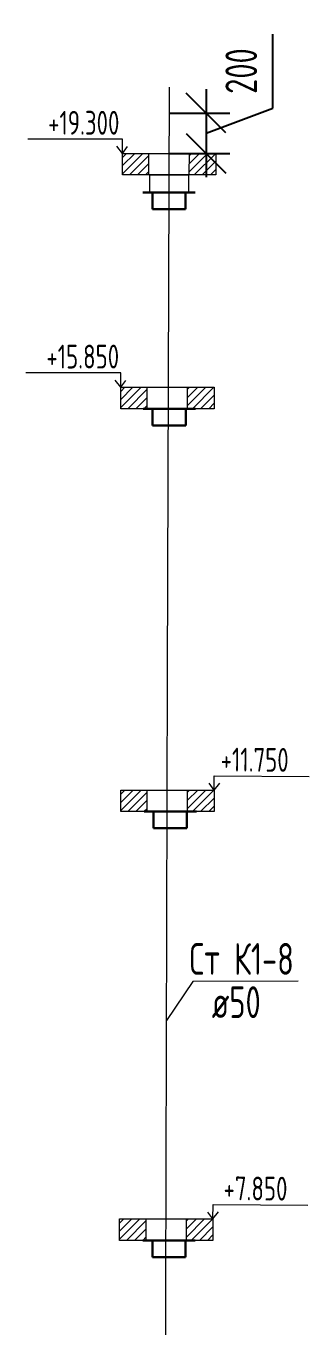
# Model space of a CAD drawing. Header units: millimetres. Extents: x -8689834 to 9419935, y -370377 to 166066.
# Drawn here: x -41243 to -39454, y -302384 to -294189 of the extents above; entities that cross this region are included whole.
import ezdxf

# ---------------------------------------------------------------- set-up
doc = ezdxf.new("R2010")
doc.units = ezdxf.units.MM
doc.header["$MEASUREMENT"] = 0
doc.layers.get('0').update_dxf_attribs({"color": 250, "lineweight": 9})
for name, color, linetype, lineweight in [('_ВК-К1', 14, 'Continuous', 40), ('_ВК-К3', 30, 'Continuous', 40), ('_ВК-переход на SML', 3, 'Continuous', 30), ('_ВК-противопожарные муфты', 1, 'Continuous', 30), ('ВК_канализация', 32, 'Continuous', 30), ('тх разм', 250, 'Continuous', 9)]:
    doc.layers.add(name, color=color, linetype=linetype, lineweight=lineweight)
doc.styles.add('ISOCPEUR', font='isocpeur.ttf', dxfattribs={"width": 0.7})
doc.styles.add('ГОСТ 2.304', font='isocpeur.ttf', dxfattribs={"width": 0.7})
doc.dimstyles.new('СПДС', dxfattribs={"dimscale": 100, "dimtxt": 2.5, "dimasz": 2.5, "dimexe": 1.5, "dimexo": 0, "dimgap": 1, "dimtad": 1, "dimdec": 0, "dimrnd": 1, "dimtxsty": 'ГОСТ 2.304', "dimblk": 'OBLIQUE', "dimcen": 2.5, "dimdle": 1.5, "dimadec": 0, "dimazin": 2, "dimtfac": 0.75, "dimtdec": 0, "dimtmove": 1, "dimatfit": 3, "dimfxl": 1, "dimtolj": 1, "dimarcsym": 1})

# ---------------------------------------------------------------- blocks, each defined once
blk = doc.blocks.new('Протв_муфта')
at = {"layer": '_ВК-противопожарные муфты', "ltscale": 200, "transparency": 33554687}
for p, q in [((-205635, 240869), (-206106, 240869)), ((-206021, 240719), (-206021, 240869)), ((-205721, 240869), (-205721, 240719)), ((-205721, 240719), (-206021, 240719))]:
    blk.add_line(p, q, dxfattribs=at)
blk = doc.blocks.new('_Oblique')
at = {"color": 0, "linetype": 'ByBlock', "lineweight": -2}
blk.add_line((-0.5, -0.5), (0.5, 0.5), dxfattribs=at)
blk = doc.blocks.new('*D2075')
at = {"layer": 'тх разм', "color": 0, "lineweight": -2, "ltscale": 100, "transparency": 16777216}
for p, q in [((-39682.8, -294705.9), (-39682.8, -294239.9)), ((-40105, -294587.4), (-40105, -295142.1)), ((-40337, -294737.4), (-39955, -294737.4)), ((-40105, -294864.7), (-39682.8, -294705.9)), ((-40338, -294992.1), (-39955, -294992.1))]:
    blk.add_line(p, q, dxfattribs=at)
at = {"layer": 'тх разм', "color": 0, "lineweight": -2, "ltscale": 100, "transparency": 16777216, "xscale": 250, "yscale": 250, "zscale": 250}
for p, rotation in [((-40105, -294737.4), 90), ((-40105, -294992.1), 270)]:
    blk.add_blockref('_Oblique', p, dxfattribs=dict(at, rotation=rotation))
at = {"layer": 'тх разм', "color": 0, "lineweight": 13, "ltscale": 100, "transparency": 16777216, "insert": (-39882.8, -294472.9), "char_height": 250, "attachment_point": 5, "rotation": 90, "style": 'ГОСТ 2.304'}
blk.add_mtext('\\A1;{\\H0.8x;200}', dxfattribs=at)

msp = doc.modelspace()

# ---------------------------------------------------------------- hatches: boundary and pattern name
at = {"layer": '_ВК-К3', "lineweight": 13}
h = msp.add_hatch(dxfattribs=at)
h.set_pattern_fill('ANSI31', scale=11.388071, angle=180)
h.set_pattern_definition([(225, (-94211.768, -315360.01), (25.566948, -25.566948), [])])
h.paths.add_polyline_path([(-40632.9, -295127.6), (-40466.2, -295127.6), (-40466.2, -294992.1), (-40632.9, -294992.1)])
h.paths.add_polyline_path([(-40210.4, -295127.6), (-40043, -295127.6), (-40043, -294992.1), (-40210.4, -294992.1)])
h = msp.add_hatch(dxfattribs=at)
h.set_pattern_fill('ANSI31', scale=11.388071, angle=180)
h.set_pattern_definition([(225, (-94222.696, -316834.01), (25.566948, -25.566948), [])])
h.paths.add_polyline_path([(-40643.9, -296601.6), (-40477.2, -296601.6), (-40477.2, -296466.1), (-40643.9, -296466.1)])
h.paths.add_polyline_path([(-40221.3, -296601.6), (-40054, -296601.6), (-40054, -296466.1), (-40221.3, -296466.1)])
h = msp.add_hatch(dxfattribs=at)
h.set_pattern_fill('ANSI31', scale=11.388071, angle=180)
h.set_pattern_definition([(225, (-94222.696, -319373.765), (25.566948, -25.566948), [])])
h.paths.add_polyline_path([(-40643.9, -299141.4), (-40477.2, -299141.4), (-40477.2, -299005.8), (-40643.9, -299005.8)])
h.paths.add_polyline_path([(-40221.3, -299141.4), (-40054, -299141.4), (-40054, -299005.8), (-40221.3, -299005.8)])
h = msp.add_hatch(dxfattribs=at)
h.set_pattern_fill('ANSI31', scale=11.388071, angle=180)
h.set_pattern_definition([(225, (-94230.432, -322076.552), (25.566948, -25.566948), [])])
h.paths.add_polyline_path([(-40651.6, -301844.2), (-40484.9, -301844.2), (-40484.9, -301708.6), (-40651.6, -301708.6)])
h.paths.add_polyline_path([(-40229, -301844.2), (-40061.7, -301844.2), (-40061.7, -301708.6), (-40229, -301708.6)])

# ---------------------------------------------------------------- linework, layer by layer
at = {"color": 244, "ltscale": 500, "true_color": 0x991b1e}
for points in [[(-40348.3, -298277.2), (-40337, -294574.4)], [(-40370.2, -306050.7), (-40348.3, -298277.2)]]:
    msp.add_lwpolyline(points, dxfattribs=at)
at = {"color": 7, "ltscale": 500}
for points in [[(-40632.9, -294992.1), (-40632.9, -294901.6), (-41231.9, -294901.7)], [(-40632.9, -294992.1), (-40667.7, -294947)], [(-40632.9, -294992.1), (-40600.9, -294949.4)], [(-40643.9, -296466.1), (-40643.9, -296375.6), (-41242.8, -296375.7)], [(-40643.9, -296466.1), (-40678.6, -296421)], [(-40643.9, -296466.1), (-40611.8, -296423.4)], [(-40054, -299005.8), (-40053.4, -298915.3), (-39454.5, -298919)], [(-40054, -299005.8), (-40085.8, -298963)], [(-40054, -299005.8), (-40018.9, -298961)], [(-40061.7, -301708.6), (-40061.2, -301618.1), (-39462.2, -301621.8)], [(-40061.7, -301708.6), (-40093.5, -301665.8)], [(-40061.7, -301708.6), (-40026.7, -301663.8)]]:
    msp.add_lwpolyline(points, dxfattribs=at)
at = {"layer": '_ВК-К3', "color": 7, "lineweight": 13}
for p, q in [((-40465.6, -295127.6), (-40465.6, -294992.1)), ((-40210.8, -295127.1), (-40210.4, -294991.6)), ((-40476.5, -296601.6), (-40476.5, -296466.1)), ((-40221.7, -296601.1), (-40221.3, -296465.6)), ((-40476.5, -299141.4), (-40476.5, -299005.8)), ((-40221.7, -299140.9), (-40221.3, -299005.3)), ((-40484.3, -301844.2), (-40484.3, -301708.6)), ((-40229.4, -301843.7), (-40229, -301708.1))]:
    msp.add_line(p, q, dxfattribs=at)
for points in [[(-40043, -295127.6), (-40632.9, -295127.6), (-40632.9, -294992.1), (-40043, -294992.1)], [(-40054, -296601.6), (-40643.9, -296601.6), (-40643.9, -296466.1), (-40054, -296466.1)], [(-40054, -299141.4), (-40643.9, -299141.4), (-40643.9, -299005.8), (-40054, -299005.8)], [(-40061.7, -301844.2), (-40651.6, -301844.2), (-40651.6, -301708.6), (-40061.7, -301708.6)]]:
    msp.add_lwpolyline(points, close=True, dxfattribs=at)
at = {"layer": '_ВК-переход на SML', "lineweight": 13}
msp.add_lwpolyline([(-40460.5, -295127.6), (-40216.8, -295127.6), (-40216.8, -295239), (-40460.5, -295239)], close=True, dxfattribs=at)
at = {"layer": 'ВК_канализация', "color": 18, "lineweight": 13, "ltscale": 500, "true_color": 0x000000}
msp.add_lwpolyline([(-39523, -300210.3), (-40188.7, -300212.1), (-40354, -300457.2)], dxfattribs=at)

# ---------------------------------------------------------------- block references
at = {"layer": '_ВК-К1', "lineweight": 13, "xscale": 0.7, "yscale": 0.7, "zscale": 0.7}
for p in [(103770.7, -463847.4), (103772.1, -465210), (103778.3, -467749.8), (103770.6, -470452.6)]:
    msp.add_blockref('Протв_муфта', p, dxfattribs=at)

# ---------------------------------------------------------------- texts
at = {"layer": 'ВК_канализация', "color": 18, "ltscale": 100, "true_color": 0x000000, "char_height": 150, "width": 7500, "style": 'ISOCPEUR'}
for s, insert, attachment_point, rotation in [('\\pxi-1,l1,t1,5;+19.300', (-41102.6, -294799.2), 4, 0.04194), ('\\pxi-1,l1,t1,5;+15.850', (-41113.5, -296273.2), 4, 0.04194), ('+11.750', (-39583.2, -298815.7), 6, 359.61889), ('+7.850', (-39590.9, -301518.5), 6, 359.61889)]:
    msp.add_mtext(s, dxfattribs=dict(at, insert=insert, attachment_point=attachment_point, rotation=rotation))
at = {"layer": 'ВК_канализация', "color": 18, "ltscale": 100, "true_color": 0x000000, "char_height": 200, "attachment_point": 4, "style": 'ISOCPEUR'}
for s, insert, width in [('Ст К1-8', (-40209.7, -300070), 5891.51), ('\\pxi-1,l1,t1,5;ø50', (-40069.4, -300342.4), 7500)]:
    msp.add_mtext(s, dxfattribs=dict(at, insert=insert, width=width))

# ---------------------------------------------------------------- dimensions: what is measured, and where the dimension line sits
at = {"layer": 'тх разм', "color": 7, "lineweight": 13, "ltscale": 100}
dim = msp.add_linear_dim(base=(-40105, -294992.1), p1=(-40337, -294737.4), p2=(-40338, -294992.1), angle=90, text='{\\H0.8x;200}', dimstyle='СПДС', dxfattribs=at)
dim.commit()
dim.dimension.update_dxf_attribs({"geometry": '*D2075', "text_midpoint": (-39682.8, -294605.9), "dimtype": 160})

doc.saveas('drawing.dxf')
